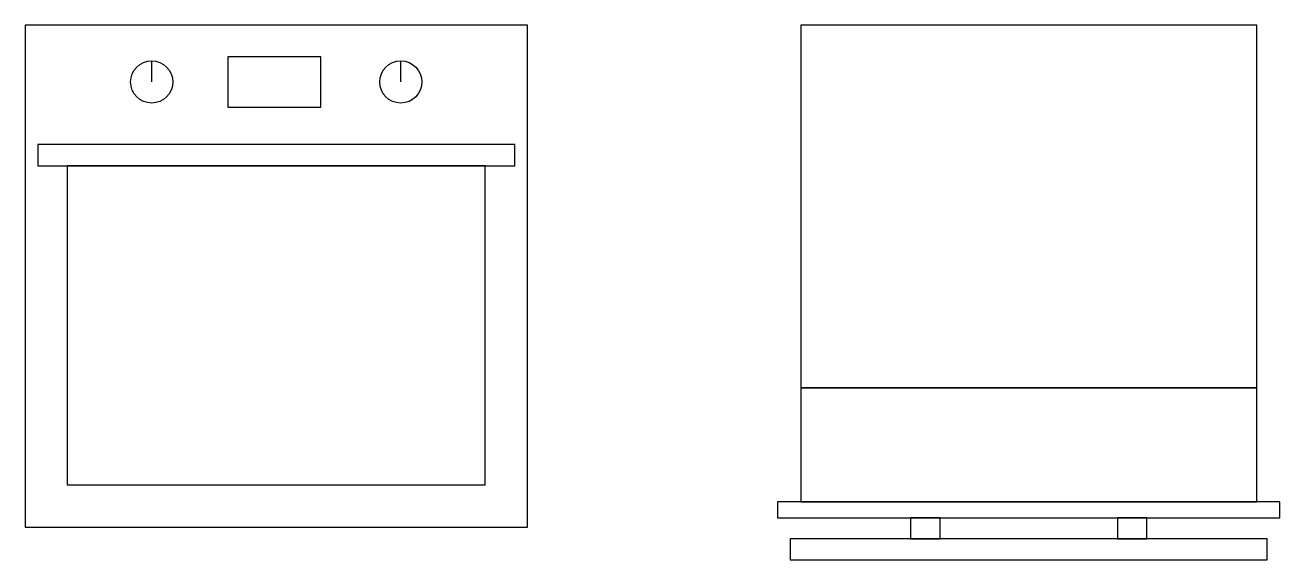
# Model space of a CAD drawing. Header units: millimetres. Extents: x -566 to 5878, y -1053 to 3177.
# Drawn here: x 4327 to 4475.6, y -666.5 to -603.1 of the extents above; entities that cross this region are included whole.
import ezdxf

# ---------------------------------------------------------------- set-up
doc = ezdxf.new("R2010")
doc.units = ezdxf.units.MM
doc.header["$MEASUREMENT"] = 0

msp = doc.modelspace()

# ---------------------------------------------------------------- linework, layer by layer
for p, q in [((4341.97, -609.88), (4341.97, -607.38)), ((4371.47, -609.88), (4371.47, -607.38))]:
    msp.add_line(p, q)
for points in [[(4326.97, -662.63), (4386.47, -662.63), (4386.47, -603.13), (4326.97, -603.13)], [(4418.84, -603.13), (4418.84, -646.13), (4472.84, -646.13), (4472.84, -603.13)], [(4350.98, -612.88), (4361.98, -612.88), (4361.98, -606.88), (4350.98, -606.88)], [(4328.48, -617.3), (4328.48, -619.8), (4384.98, -619.8), (4384.98, -617.3)], [(4331.97, -657.63), (4381.47, -657.63), (4381.47, -619.8), (4331.97, -619.8)], [(4418.84, -659.63), (4472.84, -659.63), (4472.84, -646.13), (4418.84, -646.13)], [(4416.09, -661.53), (4475.59, -661.53), (4475.59, -659.63), (4416.09, -659.63)], [(4431.84, -661.53), (4431.84, -664.03), (4435.34, -664.03), (4435.34, -661.53)], [(4456.34, -661.53), (4456.34, -664.03), (4459.84, -664.03), (4459.84, -661.53)], [(4417.59, -664.03), (4417.59, -666.53), (4474.09, -666.53), (4474.09, -664.03)]]:
    msp.add_lwpolyline(points, close=True)
for centre in [(4341.97, -609.88), (4371.47, -609.88)]:
    msp.add_circle(centre, 2.5)

doc.saveas('drawing.dxf')
